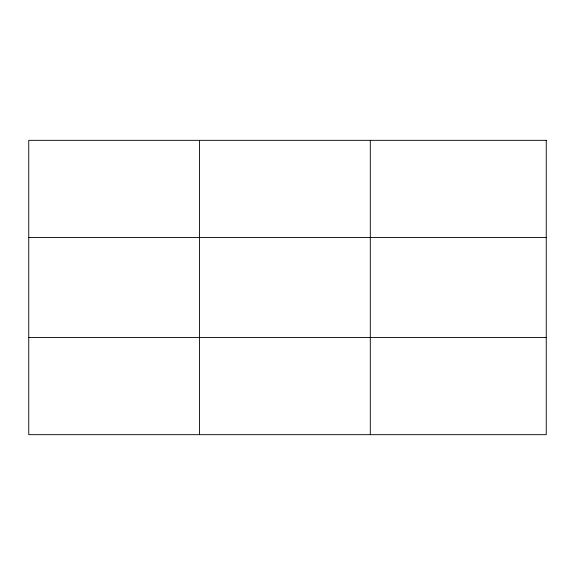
<?xml version="1.0" encoding="UTF-8"?>
<svg xmlns="http://www.w3.org/2000/svg" width="575" height="575" viewBox="0 0 575 575"><rect width="100%" height="100%" fill="white"/><g stroke="black" fill="none" stroke-linecap="round" stroke-linejoin="round"><path stroke-width="0.86" d="M199.525 434.671L199.525 140.329M370.3 434.671L370.3 140.329M28.75 237.461L546.25 237.461M28.75 337.539L546.25 337.539M546.25 140.329L28.75 140.329L28.75 434.671L546.25 434.671L546.25 140.329"/></g></svg>
